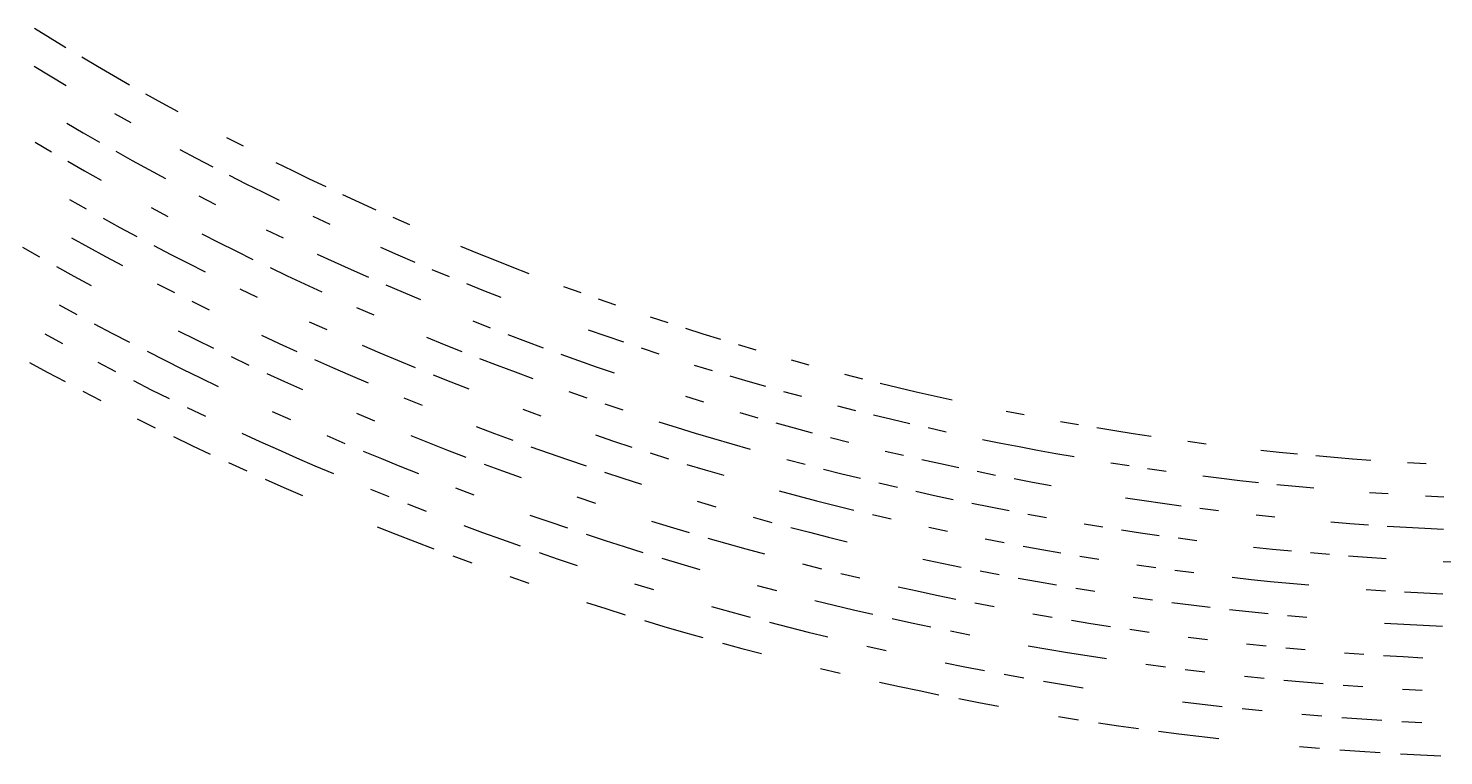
# Model space of a CAD drawing. Header units: metres. Extents: x -298 to 300, y -298 to 299.
# Drawn here: x -143.6 to -12.8, y -297.5 to -230.3 of the extents above; entities that cross this region are included whole.
import ezdxf

# ---------------------------------------------------------------- set-up
doc = ezdxf.new("R2010")
doc.units = ezdxf.units.M

msp = doc.modelspace()

# ---------------------------------------------------------------- linework, layer by layer
for p, q in [((-143.07869, -230.25684, -692.8203), (-141.62758, -231.14871, -692.8203)), ((-141.62758, -231.14871, -692.8203), (-140.17094, -232.03146, -692.8203)), ((-143.10155, -233.75307, -692.8203), (-141.6285, -234.64503, -692.8203)), ((-138.70879, -232.90506, -692.8203), (-137.24117, -233.76941, -692.8203)), ((-137.24117, -233.76941, -692.8203), (-135.7682, -234.62453, -692.8203)), ((-141.6285, -234.64503, -692.8203), (-140.14989, -235.52771, -692.8203)), ((-135.7682, -234.62453, -692.8203), (-134.28987, -235.47035, -692.8203)), ((-132.80629, -236.30688, -692.8203), (-131.31752, -237.13405, -692.8203)), ((-135.68129, -238.11972, -692.8203), (-134.18105, -238.9649, -692.8203)), ((-131.31752, -237.13405, -692.8203), (-129.82356, -237.95184, -692.8203)), ((-140.0884, -239.03383, -692.8203), (-138.58229, -239.90672, -692.8203)), ((-138.58229, -239.90672, -692.8203), (-137.07076, -240.77014, -692.8203)), ((-125.31141, -240.34863, -692.8203), (-123.79743, -241.1286, -692.8203)), ((-143.0262, -240.77637, -692.8203), (-141.50905, -241.6677, -692.8203)), ((-135.55379, -241.62402, -692.8203), (-134.03157, -242.46835, -692.8203)), ((-129.64894, -241.44371, -692.8203), (-128.12798, -242.25092, -692.8203)), ((-139.98637, -242.54948, -692.8203), (-138.4582, -243.42166, -692.8203)), ((-134.03157, -242.46835, -692.8203), (-132.50404, -243.3031, -692.8203)), ((-132.50404, -243.3031, -692.8203), (-130.97133, -244.1282, -692.8203)), ((-128.12798, -242.25092, -692.8203), (-126.602, -243.04852, -692.8203)), ((-120.75501, -242.65988, -692.8203), (-119.22669, -243.41113, -692.8203)), ((-138.4582, -243.42166, -692.8203), (-136.92458, -244.2842, -692.8203)), ((-125.07105, -243.83655, -692.8203), (-123.535225, -244.61493, -692.8203)), ((-123.535225, -244.61493, -692.8203), (-121.994514, -245.38362, -692.8203)), ((-119.22669, -243.41113, -692.8203), (-117.69367, -244.15277, -692.8203)), ((-117.69367, -244.15277, -692.8203), (-116.156075, -244.88477, -692.8203)), ((-127.89057, -245.74944, -692.8203), (-126.34266, -246.5455, -692.8203)), ((-121.994514, -245.38362, -692.8203), (-120.44904, -246.14262, -692.8203)), ((-114.6139, -245.60707, -692.8203), (-113.06721, -246.31966, -692.8203)), ((-139.84364, -246.07425, -692.8203), (-138.29335, -246.94547, -692.8203)), ((-132.2917, -246.81375, -692.8203), (-130.73698, -247.63745, -692.8203)), ((-113.06721, -246.31966, -692.8203), (-111.51612, -247.0225, -692.8203)), ((-136.73763, -247.80688, -692.8203), (-135.1765, -248.65852, -692.8203)), ((-117.344, -247.63138, -692.8203), (-115.78455, -248.36108, -692.8203)), ((-109.96064, -247.71558, -692.8203), (-108.40089, -248.39888, -692.8203)), ((-139.66011, -249.60779, -692.8203), (-138.0876, -250.47775, -692.8203)), ((-135.1765, -248.65852, -692.8203), (-133.61009, -249.50034, -692.8203)), ((-127.61219, -249.25545, -692.8203), (-126.042244, -250.04968, -692.8203)), ((-121.66932, -248.87506, -692.8203), (-120.10194, -249.63193, -692.8203)), ((-144.18672, -250.48431, -692.8203), (-142.6086, -251.38272, -692.8203)), ((-138.0876, -250.47775, -692.8203), (-136.50972, -251.33783, -692.8203)), ((-132.03847, -250.33226, -692.8203), (-130.46162, -251.15428, -692.8203)), ((-130.46162, -251.15428, -692.8203), (-128.87968, -251.9664, -692.8203)), ((-126.042244, -250.04968, -692.8203), (-124.467354, -250.83403, -692.8203)), ((-124.467354, -250.83403, -692.8203), (-122.88758, -251.60844, -692.8203)), ((-116.95313, -251.11603, -692.8203), (-115.37177, -251.84322, -692.8203)), ((-111.07923, -250.4912, -692.8203), (-109.50196, -251.18144, -692.8203)), ((-109.50196, -251.18144, -692.8203), (-107.92048, -251.86179, -692.8203)), ((-103.69636, -250.38972, -692.8203), (-102.12, -251.03355, -692.8203)), ((-102.12, -251.03355, -692.8203), (-100.53962, -251.6675, -692.8203)), ((-141.02489, -252.27118, -692.8203), (-139.43562, -253.14967, -692.8203)), ((-136.50972, -251.33783, -692.8203), (-134.92647, -252.18794, -692.8203)), ((-128.87968, -251.9664, -692.8203), (-127.29267, -252.76854, -692.8203)), ((-121.302986, -252.37292, -692.8203), (-119.71363, -253.12741, -692.8203)), ((-115.37177, -251.84322, -692.8203), (-113.78596, -252.56044, -692.8203)), ((-100.53962, -251.6675, -692.8203), (-98.95533, -252.29147, -692.8203)), ((-98.95533, -252.29147, -692.8203), (-97.367134, -252.90547, -692.8203)), ((-139.43562, -253.14967, -692.8203), (-137.8409, -254.01816, -692.8203)), ((-119.71363, -253.12741, -692.8203), (-118.11964, -253.8719, -692.8203)), ((-113.78596, -252.56044, -692.8203), (-112.19569, -253.26767, -692.8203)), ((-106.334724, -252.53215, -692.8203), (-104.74482, -253.19254, -692.8203)), ((-131.7441, -253.85823, -692.8203), (-130.14516, -254.67834, -692.8203)), ((-124.10377, -254.3428, -692.8203), (-122.50196, -255.11487, -692.8203)), ((-118.11964, -253.8719, -692.8203), (-116.521, -254.60635, -692.8203)), ((-110.60096, -253.96489, -692.8203), (-109.00196, -254.65207, -692.8203)), ((-109.00196, -254.65207, -692.8203), (-107.39863, -255.3292, -692.8203)), ((-103.150826, -253.84293, -692.8203), (-101.55274, -254.48328, -692.8203)), ((-101.55274, -254.48328, -692.8203), (-99.95075, -255.11357, -692.8203)), ((-94.17939, -254.10347, -692.8203), (-92.57996, -254.68742, -692.8203)), ((-140.78163, -255.82265, -692.8203), (-139.17012, -256.69952, -692.8203)), ((-128.54109, -255.48837, -692.8203), (-126.932014, -256.2883, -692.8203)), ((-113.310005, -256.045, -692.8203), (-111.69788, -256.74918, -692.8203)), ((-90.97694, -255.2613, -692.8203), (-89.37037, -255.82507, -692.8203)), ((-137.55312, -257.56625, -692.8203), (-135.93071, -258.4228, -692.8203)), ((-117.6681, -257.3704, -692.8203), (-116.04749, -258.10193, -692.8203)), ((-102.56379, -257.29984, -692.8203), (-100.94404, -257.93643, -692.8203)), ((-86.146736, -256.9223, -692.8203), (-84.529915, -257.4557, -692.8203)), ((-142.12587, -258.49652, -692.8203), (-140.49751, -259.3818, -692.8203)), ((-135.93071, -258.4228, -692.8203), (-134.303, -259.2691, -692.8203)), ((-129.78743, -258.2092, -692.8203), (-128.16121, -259.01688, -692.8203)), ((-128.16121, -259.01688, -692.8203), (-126.529976, -259.81436, -692.8203)), ((-122.07508, -258.62717, -692.8203), (-120.44642, -259.38638, -692.8203)), ((-106.835396, -258.80066, -692.8203), (-105.20612, -259.46408, -692.8203)), ((-99.32038, -258.5628, -692.8203), (-97.69282, -259.179, -692.8203)), ((-91.88331, -258.11325, -692.8203), (-90.258736, -258.68268, -692.8203)), ((-90.258736, -258.68268, -692.8203), (-88.630684, -259.24188, -692.8203)), ((-82.909676, -257.97888, -692.8203), (-81.28626, -258.4919, -692.8203)), ((-81.28626, -258.4919, -692.8203), (-79.659676, -258.99472, -692.8203)), ((-132.66997, -260.1052, -692.8203), (-131.03175, -260.931, -692.8203)), ((-120.44642, -259.38638, -692.8203), (-118.81312, -260.13535, -692.8203)), ((-112.79267, -259.53436, -692.8203), (-111.15858, -260.2352, -692.8203)), ((-111.15858, -260.2352, -692.8203), (-109.52021, -260.92575, -692.8203)), ((-105.20612, -259.46408, -692.8203), (-103.5727, -260.11722, -692.8203)), ((-97.69282, -259.179, -692.8203), (-96.06141, -259.7849, -692.8203)), ((-86.99915, -259.79083, -692.8203), (-85.364265, -260.3295, -692.8203)), ((-78.03004, -259.48727, -692.8203), (-76.397224, -259.9696, -692.8203)), ((-143.5431, -261.13028, -692.8203), (-141.89803, -262.02448, -692.8203)), ((-137.22432, -261.12155, -692.8203), (-135.5796, -261.97595, -692.8203)), ((-131.03175, -260.931, -692.8203), (-129.38844, -261.74646, -692.8203)), ((-124.893745, -260.60156, -692.8203), (-123.25269, -261.37845, -692.8203)), ((-117.17512, -260.87402, -692.8203), (-115.53248, -261.6024, -692.8203)), ((-115.53248, -261.6024, -692.8203), (-113.88538, -262.3204, -692.8203)), ((-109.52021, -260.92575, -692.8203), (-107.87751, -261.606, -692.8203)), ((-101.93525, -260.7601, -692.8203), (-100.29383, -261.39267, -692.8203)), ((-100.29383, -261.39267, -692.8203), (-98.648445, -262.0149, -692.8203)), ((-94.42628, -260.38055, -692.8203), (-92.78742, -260.96594, -692.8203)), ((-92.78742, -260.96594, -692.8203), (-91.144966, -261.541, -692.8203)), ((-91.144966, -261.541, -692.8203), (-89.49891, -262.10568, -692.8203)), ((-82.08448, -261.376, -692.8203), (-80.439766, -261.88376, -692.8203)), ((-73.12287, -260.9034, -692.8203), (-71.48139, -261.35486, -692.8203)), ((-141.89803, -262.02448, -692.8203), (-140.24739, -262.9083, -692.8203)), ((-133.92958, -262.82, -692.8203), (-132.2743, -263.65366, -692.8203)), ((-129.38844, -261.74646, -692.8203), (-127.74, -262.55157, -692.8203)), ((-127.74, -262.55157, -692.8203), (-126.086555, -263.34634, -692.8203)), ((-121.60676, -262.14502, -692.8203), (-119.95606, -262.9012, -692.8203)), ((-119.95606, -262.9012, -692.8203), (-118.30067, -263.647, -692.8203)), ((-113.88538, -262.3204, -692.8203), (-112.23377, -263.02805, -692.8203)), ((-106.2306, -262.27588, -692.8203), (-104.579475, -262.93542, -692.8203)), ((-104.579475, -262.93542, -692.8203), (-102.924324, -263.58453, -692.8203)), ((-98.648445, -262.0149, -692.8203), (-96.999214, -262.62674, -692.8203)), ((-78.79188, -262.3812, -692.8203), (-77.14094, -262.86823, -692.8203)), ((-77.14094, -262.86823, -692.8203), (-75.48701, -263.34488, -692.8203)), ((-68.19013, -262.22675, -692.8203), (-66.540474, -262.64713, -692.8203)), ((-138.59126, -263.78174, -692.8203), (-136.9297, -264.64474, -692.8203)), ((-132.2743, -263.65366, -692.8203), (-130.61382, -264.47687, -692.8203)), ((-93.68946, -263.81934, -692.8203), (-92.02906, -264.4, -692.8203)), ((-82.8805, -264.26074, -692.8203), (-81.21766, -264.77344, -692.8203)), ((-73.830086, -263.81113, -692.8203), (-72.17036, -264.26697, -692.8203)), ((-64.88825, -263.0572, -692.8203), (-63.23347, -263.45682, -692.8203)), ((-63.23347, -263.45682, -692.8203), (-61.576244, -263.84604, -692.8203)), ((-61.576244, -263.84604, -692.8203), (-59.916637, -264.22485, -692.8203)), ((-59.916637, -264.22485, -692.8203), (-58.25465, -264.59323, -692.8203)), ((-128.94823, -265.28964, -692.8203), (-127.277596, -266.09192, -692.8203)), ((-108.91749, -264.41214, -692.8203), (-107.25294, -265.0885, -692.8203)), ((-97.93488, -265.46933, -692.8203), (-96.263985, -266.07666, -692.8203)), ((-90.36506, -264.9702, -692.8203), (-88.69752, -265.52994, -692.8203)), ((-68.842415, -265.14728, -692.8203), (-67.174446, -265.57175, -692.8203)), ((-133.59047, -266.33932, -692.8203), (-131.91298, -267.17084, -692.8203)), ((-121.09693, -265.66797, -692.8203), (-119.42408, -266.42087, -692.8203)), ((-113.30689, -265.82175, -692.8203), (-111.63331, -266.5257, -692.8203)), ((-85.35206, -266.61792, -692.8203), (-83.674324, -267.14612, -692.8203)), ((-77.882454, -265.76746, -692.8203), (-76.21027, -266.24872, -692.8203)), ((-74.535164, -266.71945, -692.8203), (-72.85706, -267.17963, -692.8203)), ((-65.50379, -265.9857, -692.8203), (-63.830578, -266.38913, -692.8203)), ((-63.830578, -266.38913, -692.8203), (-62.15492, -266.78204, -692.8203)), ((-53.255505, -265.63556, -692.8203), (-51.58491, -265.96204, -692.8203)), ((-48.237743, -266.58347, -692.8203), (-46.56135, -266.87836, -692.8203)), ((-130.2303, -267.99176, -692.8203), (-128.54253, -268.8021, -692.8203)), ((-123.92133, -267.6649, -692.8203), (-122.23597, -268.43552, -692.8203)), ((-116.06452, -267.89508, -692.8203), (-114.37788, -268.6163, -692.8203)), ((-108.2732, -267.90195, -692.8203), (-106.58668, -268.5742, -692.8203)), ((-102.23426, -267.05466, -692.8203), (-100.55329, -267.68896, -692.8203)), ((-100.55329, -267.68896, -692.8203), (-98.868416, -268.31268, -692.8203)), ((-91.22895, -267.8354, -692.8203), (-89.5434, -268.4005, -692.8203)), ((-83.674324, -267.14612, -692.8203), (-81.993355, -267.66373, -692.8203)), ((-81.993355, -267.66373, -692.8203), (-80.30915, -268.1708, -692.8203)), ((-80.30915, -268.1708, -692.8203), (-78.62177, -268.66727, -692.8203)), ((-72.85706, -267.17963, -692.8203), (-71.176155, -267.62927, -692.8203)), ((-69.4925, -268.06836, -692.8203), (-67.80616, -268.49683, -692.8203)), ((-60.47688, -267.16446, -692.8203), (-58.79646, -267.5363, -692.8203)), ((-44.88313, -267.16275, -692.8203), (-43.203136, -267.43658, -692.8203)), ((-43.203136, -267.43658, -692.8203), (-41.521557, -267.69983, -692.8203)), ((-41.521557, -267.69983, -692.8203), (-39.83833, -267.95255, -692.8203)), ((-128.54253, -268.8021, -692.8203), (-126.84968, -269.60184, -692.8203)), ((-122.23597, -268.43552, -692.8203), (-120.54572, -269.19553, -692.8203)), ((-120.54572, -269.19553, -692.8203), (-118.85078, -269.9449, -692.8203)), ((-112.686714, -269.32693, -692.8203), (-110.99122, -270.0269, -692.8203)), ((-106.58668, -268.5742, -692.8203), (-104.896065, -269.2358, -692.8203)), ((-104.896065, -269.2358, -692.8203), (-103.2013, -269.8868, -692.8203)), ((-97.179634, -268.9258, -692.8203), (-95.48707, -269.5283, -692.8203)), ((-89.5434, -268.4005, -692.8203), (-87.85438, -268.95502, -692.8203)), ((-86.16187, -269.4989, -692.8203), (-84.46601, -270.0321, -692.8203)), ((-78.62177, -268.66727, -692.8203), (-76.931404, -269.1531, -692.8203)), ((-64.425545, -269.32196, -692.8203), (-62.731457, -269.71857, -692.8203)), ((-55.428783, -268.24823, -692.8203), (-53.74171, -268.5883, -692.8203)), ((-53.74171, -268.5883, -692.8203), (-52.052563, -268.9178, -692.8203)), ((-52.052563, -268.9178, -692.8203), (-50.36134, -269.23663, -692.8203)), ((-50.36134, -269.23663, -692.8203), (-48.668224, -269.54483, -692.8203)), ((-36.467358, -268.42618, -692.8203), (-34.779736, -268.6471, -692.8203)), ((-29.709116, -269.24612, -692.8203), (-28.01655, -269.42456, -692.8203)), ((-28.01655, -269.42456, -692.8203), (-26.322886, -269.59235, -692.8203)), ((-125.151924, -270.39087, -692.8203), (-123.44923, -271.16925, -692.8203)), ((-118.85078, -269.9449, -692.8203), (-117.15119, -270.6836, -692.8203)), ((-117.15119, -270.6836, -692.8203), (-115.44703, -271.41162, -692.8203)), ((-110.99122, -270.0269, -692.8203), (-109.29127, -270.7162, -692.8203)), ((-109.29127, -270.7162, -692.8203), (-107.587166, -271.39478, -692.8203)), ((-101.50251, -270.52713, -692.8203), (-99.79975, -271.15677, -692.8203)), ((-95.48707, -269.5283, -692.8203), (-93.79072, -270.12015, -692.8203)), ((-93.79072, -270.12015, -692.8203), (-92.09077, -270.7013, -692.8203)), ((-82.76685, -270.55466, -692.8203), (-81.06446, -271.06653, -692.8203)), ((-73.54163, -270.0929, -692.8203), (-71.842415, -270.54675, -692.8203)), ((-61.034924, -270.1045, -692.8203), (-59.33601, -270.47977, -692.8203)), ((-59.33601, -270.47977, -692.8203), (-57.634777, -270.84436, -692.8203)), ((-48.668224, -269.54483, -692.8203), (-46.973156, -269.8424, -692.8203)), ((-43.57777, -270.40555, -692.8203), (-41.877453, -270.6711, -692.8203)), ((-24.628244, -269.7495, -692.8203), (-22.932688, -269.896, -692.8203)), ((-22.932688, -269.896, -692.8203), (-21.236216, -270.03183, -692.8203)), ((-21.236216, -270.03183, -692.8203), (-19.539011, -270.157, -692.8203)), ((-16.142344, -270.37534, -692.8203), (-14.443125, -270.4685, -692.8203)), ((-121.741646, -271.9369, -692.8203), (-120.029305, -272.6938, -692.8203)), ((-99.79975, -271.15677, -692.8203), (-98.09309, -271.7757, -692.8203)), ((-90.38715, -271.27176, -692.8203), (-88.68006, -271.8315, -692.8203)), ((-88.68006, -271.8315, -692.8203), (-86.96949, -272.38052, -692.8203)), ((-81.06446, -271.06653, -692.8203), (-79.358955, -271.5677, -692.8203)), ((-70.14039, -270.98996, -692.8203), (-68.43568, -271.42245, -692.8203)), ((-68.43568, -271.42245, -692.8203), (-66.72828, -271.8442, -692.8203)), ((-55.931286, -271.19827, -692.8203), (-54.22566, -271.54144, -692.8203)), ((-52.517956, -271.8739, -692.8203), (-50.808178, -272.19562, -692.8203)), ((-40.17561, -270.92596, -692.8203), (-38.47212, -271.17014, -692.8203)), ((-35.060863, -271.62634, -692.8203), (-33.35322, -271.83835, -692.8203)), ((-33.35322, -271.83835, -692.8203), (-31.644236, -272.03964, -692.8203)), ((-31.644236, -272.03964, -692.8203), (-29.934092, -272.23016, -692.8203)), ((-120.029305, -272.6938, -692.8203), (-118.312325, -273.43988, -692.8203)), ((-112.02509, -272.8354, -692.8203), (-110.30756, -273.53113, -692.8203)), ((-104.16621, -272.71973, -692.8203), (-102.44959, -273.36606, -692.8203)), ((-74.223946, -273.00668, -692.8203), (-72.50648, -273.46478, -692.8203)), ((-65.01826, -272.25525, -692.8203), (-63.305676, -272.65552, -692.8203)), ((-61.59071, -273.045, -692.8203), (-59.873302, -273.42374, -692.8203)), ((-59.873302, -273.42374, -692.8203), (-58.153576, -273.79163, -692.8203)), ((-50.808178, -272.19562, -692.8203), (-49.096447, -272.50656, -692.8203)), ((-28.222727, -272.40994, -692.8203), (-26.510324, -272.57898, -692.8203)), ((-26.510324, -272.57898, -692.8203), (-24.796946, -272.73724, -692.8203)), ((-19.651316, -273.1474, -692.8203), (-17.93458, -273.26254, -692.8203)), ((-108.5857, -274.21603, -692.8203), (-106.859566, -274.89014, -692.8203)), ((-92.950386, -273.5679, -692.8203), (-91.22877, -274.1437, -692.8203)), ((-81.817635, -273.96286, -692.8203), (-80.09388, -274.4687, -692.8203)), ((-72.50648, -273.46478, -692.8203), (-70.78608, -273.9121, -692.8203)), ((-70.78608, -273.9121, -692.8203), (-69.062996, -274.3486, -692.8203)), ((-69.062996, -274.3486, -692.8203), (-67.337166, -274.77426, -692.8203)), ((-56.43159, -274.14874, -692.8203), (-54.70741, -274.495, -692.8203)), ((-54.70741, -274.495, -692.8203), (-52.98115, -274.8304, -692.8203)), ((-42.23115, -273.64267, -692.8203), (-40.51057, -273.89972, -692.8203)), ((-40.51057, -273.89972, -692.8203), (-38.788464, -274.14594, -692.8203)), ((-38.788464, -274.14594, -692.8203), (-37.06483, -274.38132, -692.8203)), ((-35.339794, -274.60587, -692.8203), (-33.613354, -274.81958, -692.8203)), ((-14.499094, -273.46048, -692.8203), (-12.780527, -273.54324, -692.8203)), ((-97.27601, -275.24014, -692.8203), (-95.54383, -275.8431, -692.8203)), ((-95.54383, -275.8431, -692.8203), (-93.80781, -276.43518, -692.8203)), ((-86.042854, -275.80603, -692.8203), (-84.30738, -276.33838, -692.8203)), ((-76.63703, -275.44778, -692.8203), (-74.90412, -275.92102, -692.8203)), ((-65.60871, -275.18903, -692.8203), (-63.877758, -275.59296, -692.8203)), ((-51.252758, -275.155, -692.8203), (-49.522472, -275.4687, -692.8203)), ((-46.056103, -276.06342, -692.8203), (-44.3202, -276.34445, -692.8203)), ((-30.156748, -275.21442, -692.8203), (-28.426706, -275.39554, -692.8203)), ((-23.230234, -275.87363, -692.8203), (-21.496225, -276.0112, -692.8203)), ((-21.496225, -276.0112, -692.8203), (-19.761423, -276.1379, -692.8203)), ((-111.39857, -276.31592, -692.8203), (-109.659004, -277.0077, -692.8203)), ((-109.659004, -277.0077, -692.8203), (-107.91523, -277.6885, -692.8203)), ((-103.394844, -276.2057, -692.8203), (-101.65638, -276.84708, -692.8203)), ((-101.65638, -276.84708, -692.8203), (-99.91395, -277.47754, -692.8203)), ((-92.068184, -277.01633, -692.8203), (-90.32496, -277.58652, -692.8203)), ((-84.30738, -276.33838, -692.8203), (-82.56861, -276.8598, -692.8203)), ((-80.82667, -277.3703, -692.8203), (-79.08149, -277.86984, -692.8203)), ((-73.16828, -276.38336, -692.8203), (-71.42957, -276.83478, -692.8203)), ((-71.42957, -276.83478, -692.8203), (-69.68806, -277.27524, -692.8203)), ((-69.68806, -277.27524, -692.8203), (-67.943855, -277.70477, -692.8203)), ((-60.408398, -276.36813, -692.8203), (-58.670177, -276.73935, -692.8203)), ((-42.582592, -276.61453, -692.8203), (-40.843334, -276.87375, -692.8203)), ((-40.843334, -276.87375, -692.8203), (-39.10255, -277.12198, -692.8203)), ((-37.36018, -277.35928, -692.8203), (-35.616467, -277.58563, -692.8203)), ((-18.025827, -276.2537, -692.8203), (-16.289621, -276.35855, -692.8203)), ((-16.289621, -276.35855, -692.8203), (-14.552805, -276.4525, -692.8203)), ((-14.552805, -276.4525, -692.8203), (-12.815439, -276.53558, -692.8203)), ((-107.91523, -277.6885, -692.8203), (-106.16718, -278.35834, -692.8203)), ((-99.91395, -277.47754, -692.8203), (-98.16755, -278.09705, -692.8203)), ((-90.32496, -277.58652, -692.8203), (-88.57819, -278.14575, -692.8203)), ((-88.57819, -278.14575, -692.8203), (-86.82795, -278.69397, -692.8203)), ((-79.08149, -277.86984, -692.8203), (-77.33332, -278.35837, -692.8203)), ((-77.33332, -278.35837, -692.8203), (-75.58204, -278.83594, -692.8203)), ((-55.186962, -277.44894, -692.8203), (-53.44209, -277.78732, -692.8203)), ((-51.69514, -278.11475, -692.8203), (-49.94618, -278.43115, -692.8203)), ((-49.94618, -278.43115, -692.8203), (-48.195324, -278.73657, -692.8203)), ((-30.377207, -278.19885, -692.8203), (-28.628366, -278.38132, -692.8203)), ((-28.628366, -278.38132, -692.8203), (-26.878428, -278.55276, -692.8203)), ((-104.414986, -279.0172, -692.8203), (-102.6587, -279.665, -692.8203)), ((-96.417366, -278.70557, -692.8203), (-94.6634, -279.30304, -692.8203)), ((-94.6634, -279.30304, -692.8203), (-92.90571, -279.88953, -692.8203)), ((-85.07435, -279.2312, -692.8203), (-83.31739, -279.7574, -692.8203)), ((-83.31739, -279.7574, -692.8203), (-81.55726, -280.27252, -692.8203)), ((-72.07081, -279.75797, -692.8203), (-70.31098, -280.20242, -692.8203)), ((-60.941296, -279.31296, -692.8203), (-59.18452, -279.68747, -692.8203)), ((-59.18452, -279.68747, -692.8203), (-57.425488, -280.05093, -692.8203)), ((-46.442577, -279.03098, -692.8203), (-44.68806, -279.31436, -692.8203)), ((-41.17384, -279.84805, -692.8203), (-39.414318, -280.0983, -692.8203)), ((-25.127512, -278.71323, -692.8203), (-23.37562, -278.86267, -692.8203)), ((-21.622812, -279.00113, -692.8203), (-19.869211, -279.12854, -692.8203)), ((-19.869211, -279.12854, -692.8203), (-18.114878, -279.24496, -692.8203)), ((-12.848032, -279.52798, -692.8203), (-11.091379, -279.60025, -692.8203)), ((-99.1341, -280.92743, -692.8203), (-97.365974, -281.54202, -692.8203)), ((-68.54835, -280.63577, -692.8203), (-66.78309, -281.05807, -692.8203)), ((-55.664196, -280.40332, -692.8203), (-53.90077, -280.74463, -692.8203)), ((-52.135265, -281.07486, -692.8203), (-50.36775, -281.39398, -692.8203)), ((-37.65333, -280.3375, -692.8203), (-35.89082, -280.56564, -692.8203)), ((-32.361828, -280.98865, -692.8203), (-30.595407, -281.18353, -692.8203)), ((-30.595407, -281.18353, -692.8203), (-28.82783, -281.36728, -692.8203)), ((-87.61121, -281.58246, -692.8203), (-85.839424, -282.1245, -692.8203)), ((-76.25782, -281.75137, -692.8203), (-74.4853, -282.2221, -692.8203)), ((-63.244823, -281.86932, -692.8203), (-61.471935, -282.25824, -692.8203)), ((-61.471935, -282.25824, -692.8203), (-59.696667, -282.63602, -692.8203)), ((-50.36775, -281.39398, -692.8203), (-48.598217, -281.702, -692.8203)), ((-46.826855, -281.99887, -692.8203), (-45.05366, -282.2846, -692.8203)), ((-28.82783, -281.36728, -692.8203), (-27.059092, -281.53992, -692.8203)), ((-27.059092, -281.53992, -692.8203), (-25.289438, -281.70145, -692.8203)), ((-19.974802, -282.1193, -692.8203), (-18.201609, -282.2363, -692.8203)), ((-16.427805, -282.34216, -692.8203), (-14.653391, -282.4369, -692.8203)), ((-14.653391, -282.4369, -692.8203), (-12.878428, -282.52045, -692.8203)), ((-92.03901, -283.31888, -692.8203), (-90.25605, -283.8888, -692.8203)), ((-90.25605, -283.8888, -692.8203), (-88.46961, -284.4475, -692.8203)), ((-80.50428, -283.6838, -692.8203), (-78.71949, -284.18118, -692.8203)), ((-70.93165, -283.1301, -692.8203), (-69.15064, -283.5673, -692.8203)), ((-69.15064, -283.5673, -692.8203), (-67.36695, -283.9933, -692.8203)), ((-59.696667, -282.63602, -692.8203), (-57.91908, -283.00262, -692.8203)), ((-56.139294, -283.35806, -692.8203), (-54.35725, -283.7023, -692.8203)), ((-41.502087, -282.82266, -692.8203), (-39.72389, -283.07492, -692.8203)), ((-37.944164, -283.316, -692.8203), (-36.162975, -283.5459, -692.8203)), ((-36.162975, -283.5459, -692.8203), (-34.380383, -283.76462, -692.8203)), ((-86.679695, -284.99496, -692.8203), (-84.88636, -285.53116, -692.8203)), ((-78.71949, -284.18118, -692.8203), (-76.93165, -284.66733, -692.8203)), ((-75.140816, -285.1422, -692.8203), (-73.34705, -285.60583, -692.8203)), ((-67.36695, -283.9933, -692.8203), (-65.580574, -284.4081, -692.8203)), ((-63.79176, -284.81168, -692.8203), (-62.000378, -285.20395, -692.8203)), ((-62.000378, -285.20395, -692.8203), (-60.206615, -285.58502, -692.8203)), ((-50.787, -284.35718, -692.8203), (-48.99885, -284.66776, -692.8203)), ((-47.208874, -284.9671, -692.8203), (-45.417004, -285.2552, -692.8203)), ((-32.596447, -283.9721, -692.8203), (-30.811289, -284.16837, -692.8203)), ((-30.811289, -284.16837, -692.8203), (-29.024973, -284.35345, -692.8203)), ((-27.237497, -284.52725, -692.8203), (-25.449045, -284.68988, -692.8203)), ((-84.88636, -285.53116, -692.8203), (-83.08973, -286.0561, -692.8203)), ((-83.08973, -286.0561, -692.8203), (-81.2898, -286.5697, -692.8203)), ((-73.34705, -285.60583, -692.8203), (-71.55042, -286.0582, -692.8203)), ((-71.55042, -286.0582, -692.8203), (-69.750984, -286.49924, -692.8203)), ((-58.410473, -285.95477, -692.8203), (-56.612072, -286.31323, -692.8203)), ((-45.417004, -285.2552, -692.8203), (-43.623425, -285.532, -692.8203)), ((-41.828136, -285.79755, -692.8203), (-40.0312, -286.05182, -692.8203)), ((-36.432873, -286.52643, -692.8203), (-34.631542, -286.74677, -692.8203)), ((-18.286142, -285.22778, -692.8203), (-16.49354, -285.3341, -692.8203)), ((-16.49354, -285.3341, -692.8203), (-14.700266, -285.4292, -692.8203)), ((-14.700266, -285.4292, -692.8203), (-12.906504, -285.51297, -692.8203)), ((-79.48676, -287.072, -692.8203), (-77.68061, -287.56293, -692.8203)), ((-77.68061, -287.56293, -692.8203), (-75.87141, -288.0425, -692.8203)), ((-66.14405, -287.34738, -692.8203), (-64.33668, -287.7544, -692.8203)), ((-51.204052, -287.3207, -692.8203), (-49.39729, -287.63388, -692.8203)), ((-49.39729, -287.63388, -692.8203), (-47.588634, -287.93564, -692.8203)), ((-31.024973, -287.15344, -692.8203), (-29.219858, -287.33978, -692.8203)), ((-27.413645, -287.51477, -692.8203), (-25.606394, -287.67844, -692.8203)), ((-58.899914, -288.90726, -692.8203), (-57.08296, -289.26874, -692.8203)), ((-47.588634, -287.93564, -692.8203), (-45.77815, -288.22607, -692.8203)), ((-45.77815, -288.22607, -692.8203), (-43.96583, -288.5051, -692.8203)), ((-40.336315, -289.02896, -692.8203), (-38.519115, -289.27377, -692.8203)), ((-21.989023, -287.97162, -692.8203), (-20.179087, -288.10117, -692.8203)), ((-18.368357, -288.21936, -692.8203), (-16.556955, -288.32614, -692.8203)), ((-16.556955, -288.32614, -692.8203), (-14.744944, -288.42157, -692.8203)), ((-70.4264, -289.41287, -692.8203), (-68.60584, -289.84683, -692.8203)), ((-57.08296, -289.26874, -692.8203), (-55.263805, -289.61877, -692.8203)), ((-53.442516, -289.9574, -692.8203), (-51.619152, -290.28458, -692.8203)), ((-36.700512, -289.50717, -692.8203), (-34.880444, -289.72913, -692.8203)), ((-31.236399, -290.13873, -692.8203), (-29.412546, -290.32632, -692.8203)), ((-64.95667, -290.68036, -692.8203), (-63.128307, -291.0799, -692.8203)), ((-63.128307, -291.0799, -692.8203), (-61.297436, -291.46793, -692.8203)), ((-61.297436, -291.46793, -692.8203), (-59.464184, -291.84445, -692.8203)), ((-49.793774, -290.60025, -692.8203), (-47.966442, -290.90448, -692.8203)), ((-47.966442, -290.90448, -692.8203), (-46.13728, -291.1972, -692.8203)), ((-27.587534, -290.50247, -692.8203), (-25.761545, -290.66714, -692.8203)), ((-25.761545, -290.66714, -692.8203), (-23.934519, -290.82034, -692.8203)), ((-22.106577, -290.96207, -692.8203), (-20.277842, -291.0923, -692.8203)), ((-16.618113, -291.31827, -692.8203), (-14.787302, -291.414, -692.8203)), ((-57.628674, -292.20944, -692.8203), (-55.790905, -292.5629, -692.8203)), ((-55.790905, -292.5629, -692.8203), (-53.95094, -292.9048, -692.8203)), ((-36.966137, -292.48813, -692.8203), (-35.12739, -292.7117, -692.8203)), ((-35.12739, -292.7117, -692.8203), (-33.287243, -292.92374, -692.8203)), ((-48.418835, -293.861, -692.8203), (-46.570934, -294.15652, -692.8203)), ((-31.44581, -293.12415, -692.8203), (-29.60322, -293.31302, -692.8203)), ((-25.914682, -293.656, -692.8203), (-24.068857, -293.81012, -692.8203)), ((-22.222178, -293.9526, -692.8203), (-20.374643, -294.0835, -692.8203)), ((-20.374643, -294.0835, -692.8203), (-18.526316, -294.2028, -692.8203)), ((-16.677317, -294.31046, -692.8203), (-14.827707, -294.4065, -692.8203)), ((-44.721264, -294.44046, -692.8203), (-42.869823, -294.71274, -692.8203)), ((-42.869823, -294.71274, -692.8203), (-41.016735, -294.97336, -692.8203)), ((-39.16212, -295.22238, -692.8203), (-37.30592, -295.45972, -692.8203)), ((-37.30592, -295.45972, -692.8203), (-35.448315, -295.68536, -692.8203)), ((-35.448315, -295.68536, -692.8203), (-33.589367, -295.89935, -692.8203)), ((-26.141367, -296.63837, -692.8203), (-24.276682, -296.79382, -692.8203)), ((-22.411081, -296.9376, -692.8203), (-20.544626, -297.0696, -692.8203)), ((-20.544626, -297.0696, -692.8203), (-18.677439, -297.1899, -692.8203)), ((-16.809519, -297.2985, -692.8203), (-14.940989, -297.3953, -692.8203)), ((-14.940989, -297.3953, -692.8203), (-13.071848, -297.48038, -692.8203))]:
    msp.add_line(p, q)

doc.saveas('drawing.dxf')
